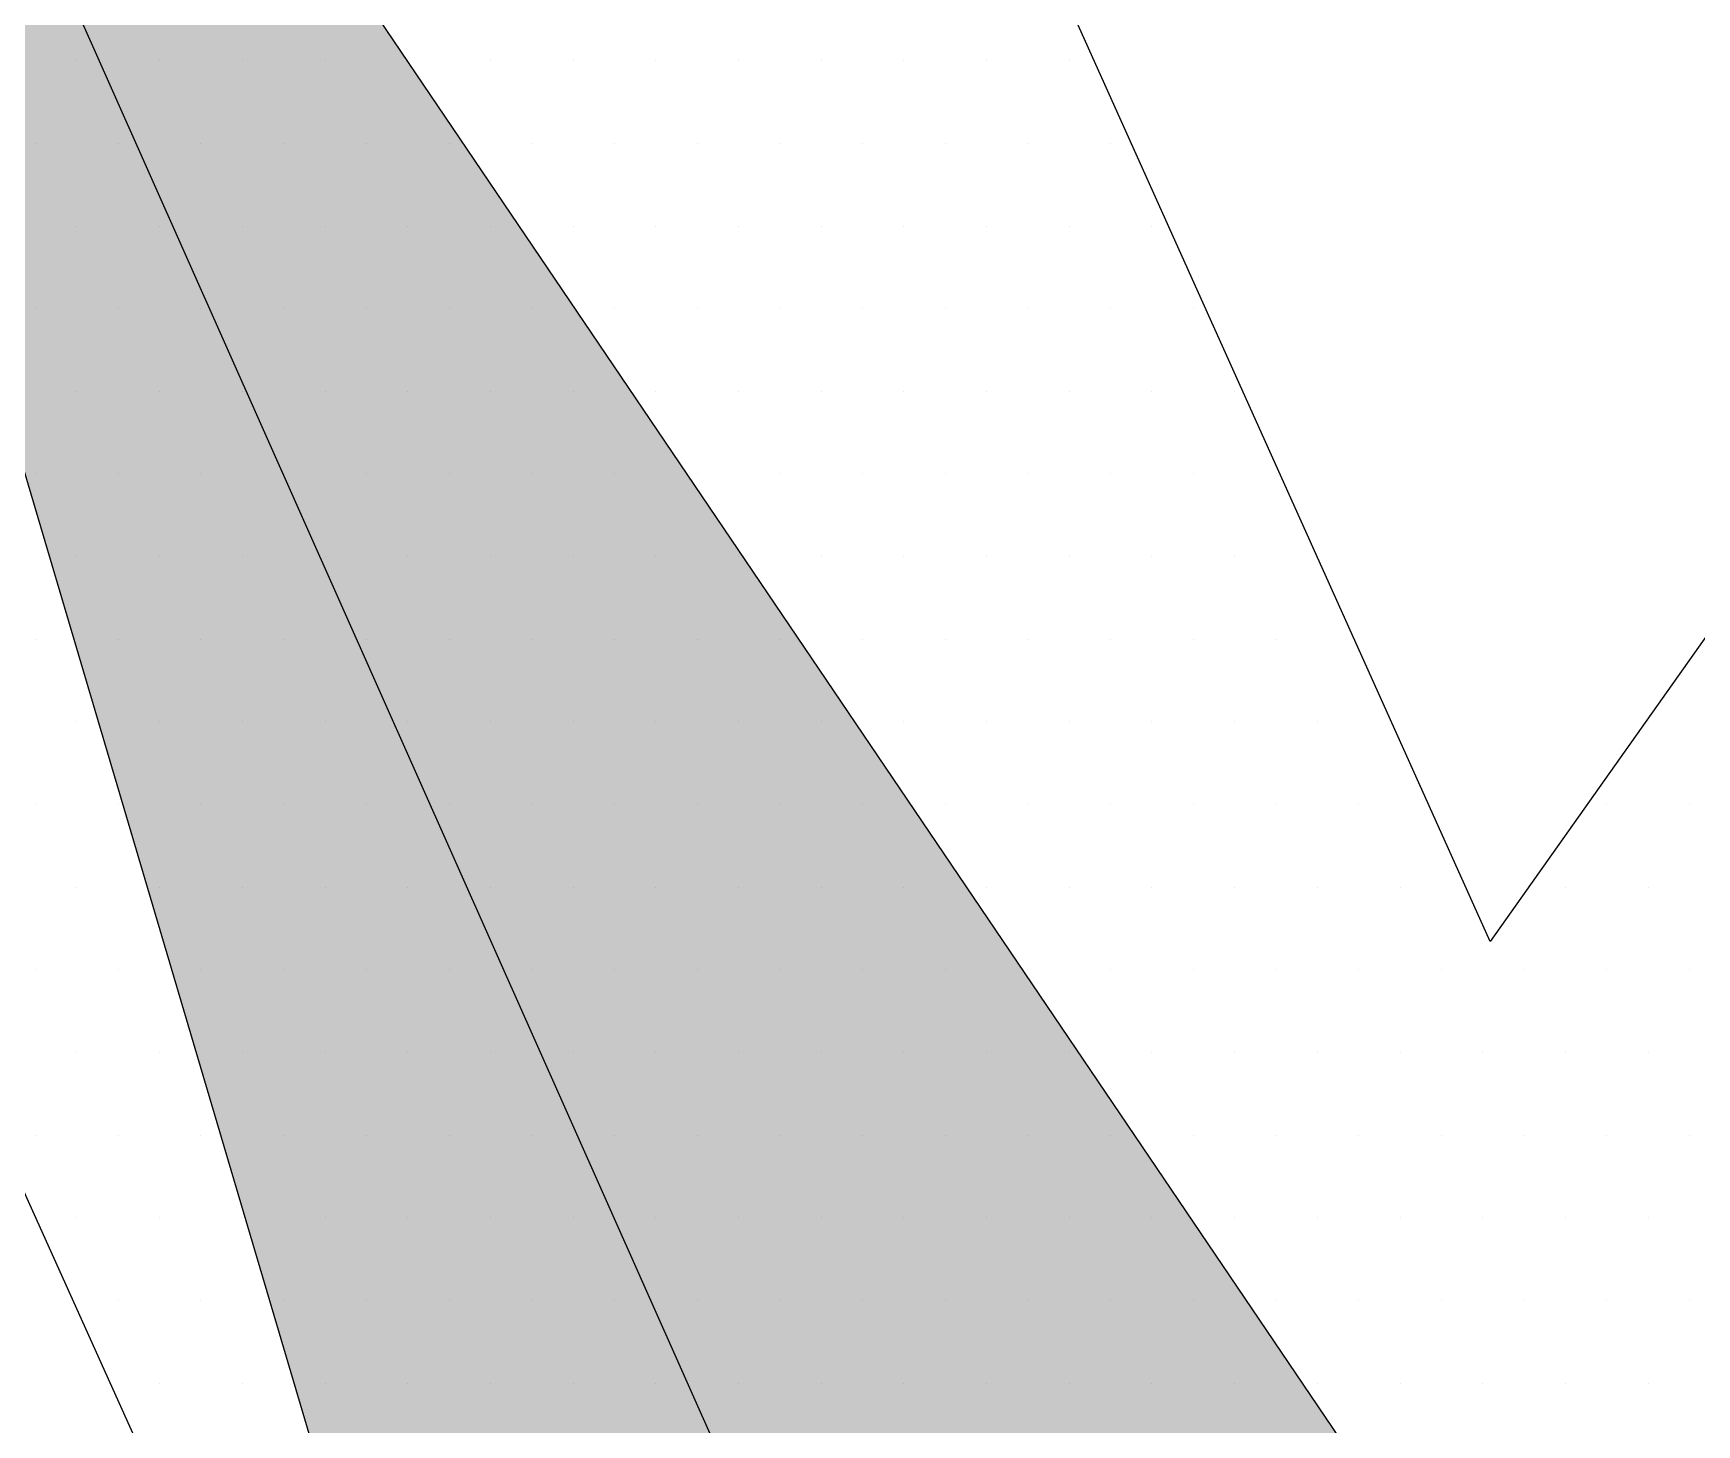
# Model space of a CAD drawing. Header units: millimetres. Extents: x -1573 to 210, y -360 to 557.
# Drawn here: x -497.685 to -496.578, y 30.167 to 31.093 of the extents above; entities that cross this region are included whole.
import ezdxf

# ---------------------------------------------------------------- set-up
doc = ezdxf.new("R2010")
doc.units = ezdxf.units.MM
doc.header["$LTSCALE"] = 2
doc.linetypes.add('CACHEX2', pattern=[0.75, 0.5, -0.25])
for name, color, linetype in [('CALQUE_7', 4, 'Continuous'), ('CARTOUCHE', 7, 'Continuous'), ('rosace', 7, 'Continuous')]:
    doc.layers.add(name, color=color, linetype=linetype)

# ---------------------------------------------------------------- blocks, each defined once
blk = doc.blocks.new('A$C715108E3')
at = {"layer": 'CALQUE_7', "color": 131}
for p, q in [((-13.0934, -0.3047), (-13.0934, -0.3047)), ((-13.0016, -0.3047), (-13.0016, -0.3047)), ((-12.9098, -0.3047), (-12.9098, -0.3047)), ((-12.8179, -0.3047), (-12.8179, -0.3047)), ((-12.7265, -0.3047), (-12.7265, -0.3047)), ((-12.6346, -0.3047), (-12.6346, -0.3047)), ((-12.5426, -0.3047), (-12.5426, -0.3047)), ((-12.4514, -0.3047), (-12.4514, -0.3047)), ((-12.3593, -0.3047), (-12.3593, -0.3047)), ((-12.2673, -0.3047), (-12.2673, -0.3047)), ((-12.176, -0.3047), (-12.176, -0.3047)), ((-12.0842, -0.3047), (-12.0842, -0.3047)), ((-11.9926, -0.3047), (-11.9926, -0.3047)), ((-13.1392, -0.3969), (-13.1392, -0.3969)), ((-13.0473, -0.3969), (-13.0473, -0.3969)), ((-12.9559, -0.3969), (-12.9559, -0.3969)), ((-12.864, -0.3969), (-12.864, -0.3969)), ((-12.7722, -0.3969), (-12.7722, -0.3969)), ((-12.6804, -0.3969), (-12.6804, -0.3969)), ((-12.5889, -0.3969), (-12.5889, -0.3969)), ((-12.4971, -0.3969), (-12.4971, -0.3969)), ((-12.4051, -0.3969), (-12.4051, -0.3969)), ((-12.3138, -0.3969), (-12.3138, -0.3969)), ((-12.2218, -0.3969), (-12.2218, -0.3969)), ((-12.1298, -0.3969), (-12.1298, -0.3969)), ((-12.0385, -0.3969), (-12.0385, -0.3969)), ((-11.9465, -0.3969), (-11.9465, -0.3969)), ((-13.0934, -0.4884), (-13.0934, -0.4884)), ((-13.0016, -0.4884), (-13.0016, -0.4884)), ((-12.9098, -0.4884), (-12.9098, -0.4884)), ((-12.8179, -0.4884), (-12.8179, -0.4884)), ((-12.7265, -0.4884), (-12.7265, -0.4884)), ((-12.6346, -0.4884), (-12.6346, -0.4884)), ((-12.5426, -0.4884), (-12.5426, -0.4884)), ((-12.4514, -0.4884), (-12.4514, -0.4884)), ((-12.3593, -0.4884), (-12.3593, -0.4884)), ((-12.2673, -0.4884), (-12.2673, -0.4884)), ((-12.176, -0.4884), (-12.176, -0.4884)), ((-12.0842, -0.4884), (-12.0842, -0.4884)), ((-11.9926, -0.4884), (-11.9926, -0.4884)), ((-11.9009, -0.4884), (-11.9009, -0.4884)), ((-13.1392, -0.5799), (-13.1392, -0.5799)), ((-13.0473, -0.5799), (-13.0473, -0.5799)), ((-12.9559, -0.5799), (-12.9559, -0.5799)), ((-12.864, -0.5799), (-12.864, -0.5799)), ((-12.7722, -0.5799), (-12.7722, -0.5799)), ((-12.6804, -0.5799), (-12.6804, -0.5799)), ((-12.5889, -0.5799), (-12.5889, -0.5799)), ((-12.4971, -0.5799), (-12.4971, -0.5799)), ((-12.4051, -0.5799), (-12.4051, -0.5799)), ((-12.3138, -0.5799), (-12.3138, -0.5799)), ((-12.2218, -0.5799), (-12.2218, -0.5799)), ((-12.1298, -0.5799), (-12.1298, -0.5799)), ((-12.0385, -0.5799), (-12.0385, -0.5799)), ((-11.9465, -0.5799), (-11.9465, -0.5799)), ((-11.8548, -0.5799), (-11.8548, -0.5799)), ((-13.0934, -0.6724), (-13.0934, -0.6724)), ((-13.0016, -0.6724), (-13.0016, -0.6724)), ((-12.9098, -0.6724), (-12.9098, -0.6724)), ((-12.8179, -0.6724), (-12.8179, -0.6724)), ((-12.7265, -0.6724), (-12.7265, -0.6724)), ((-12.6346, -0.6724), (-12.6346, -0.6724)), ((-12.5426, -0.6724), (-12.5426, -0.6724)), ((-12.4514, -0.6724), (-12.4514, -0.6724)), ((-12.3593, -0.6724), (-12.3593, -0.6724)), ((-12.2673, -0.6724), (-12.2673, -0.6724)), ((-12.176, -0.6724), (-12.176, -0.6724)), ((-12.0842, -0.6724), (-12.0842, -0.6724)), ((-11.9926, -0.6724), (-11.9926, -0.6724)), ((-11.9009, -0.6724), (-11.9009, -0.6724)), ((-11.8089, -0.6724), (-11.8089, -0.6724)), ((-13.1392, -0.7635), (-13.1392, -0.7635)), ((-13.0473, -0.7635), (-13.0473, -0.7635)), ((-12.9559, -0.7635), (-12.9559, -0.7635)), ((-12.864, -0.7635), (-12.864, -0.7635)), ((-12.7722, -0.7635), (-12.7722, -0.7635)), ((-12.6804, -0.7635), (-12.6804, -0.7635)), ((-12.5889, -0.7635), (-12.5889, -0.7635)), ((-12.4971, -0.7635), (-12.4971, -0.7635)), ((-12.4051, -0.7635), (-12.4051, -0.7635)), ((-12.3138, -0.7635), (-12.3138, -0.7635)), ((-12.2218, -0.7635), (-12.2218, -0.7635)), ((-12.1298, -0.7635), (-12.1298, -0.7635)), ((-12.0385, -0.7635), (-12.0385, -0.7635)), ((-11.9465, -0.7635), (-11.9465, -0.7635)), ((-11.8548, -0.7635), (-11.8548, -0.7635)), ((-11.7628, -0.7635), (-11.7628, -0.7635)), ((-13.0934, -0.855), (-13.0934, -0.855)), ((-13.0016, -0.855), (-13.0016, -0.855)), ((-12.9098, -0.855), (-12.9098, -0.855)), ((-12.8179, -0.855), (-12.8179, -0.855)), ((-12.7265, -0.855), (-12.7265, -0.855)), ((-12.6346, -0.855), (-12.6346, -0.855)), ((-12.5426, -0.855), (-12.5426, -0.855)), ((-12.4514, -0.855), (-12.4514, -0.855)), ((-12.3593, -0.855), (-12.3593, -0.855)), ((-12.2673, -0.855), (-12.2673, -0.855)), ((-12.176, -0.855), (-12.176, -0.855)), ((-12.0842, -0.855), (-12.0842, -0.855)), ((-11.9926, -0.855), (-11.9926, -0.855)), ((-11.9009, -0.855), (-11.9009, -0.855)), ((-11.8089, -0.855), (-11.8089, -0.855)), ((-13.1392, -0.9474), (-13.1392, -0.9474)), ((-13.0473, -0.9474), (-13.0473, -0.9474)), ((-12.9559, -0.9474), (-12.9559, -0.9474)), ((-12.864, -0.9474), (-12.864, -0.9474)), ((-12.7722, -0.9474), (-12.7722, -0.9474)), ((-12.6804, -0.9474), (-12.6804, -0.9474)), ((-12.5889, -0.9474), (-12.5889, -0.9474)), ((-12.4971, -0.9474), (-12.4971, -0.9474)), ((-12.4051, -0.9474), (-12.4051, -0.9474)), ((-12.3138, -0.9474), (-12.3138, -0.9474)), ((-12.2218, -0.9474), (-12.2218, -0.9474)), ((-12.1298, -0.9474), (-12.1298, -0.9474)), ((-12.0385, -0.9474), (-12.0385, -0.9474)), ((-11.9465, -0.9474), (-11.9465, -0.9474)), ((-11.8548, -0.9474), (-11.8548, -0.9474)), ((-11.7628, -0.9474), (-11.7628, -0.9474)), ((-13.0934, -1.0386), (-13.0934, -1.0386)), ((-13.0016, -1.0386), (-13.0016, -1.0386)), ((-12.9098, -1.0386), (-12.9098, -1.0386)), ((-12.8179, -1.0386), (-12.8179, -1.0386)), ((-12.7265, -1.0386), (-12.7265, -1.0386)), ((-12.6346, -1.0386), (-12.6346, -1.0386)), ((-12.5426, -1.0386), (-12.5426, -1.0386)), ((-12.4514, -1.0386), (-12.4514, -1.0386)), ((-12.3593, -1.0386), (-12.3593, -1.0386)), ((-12.2673, -1.0386), (-12.2673, -1.0386)), ((-12.176, -1.0386), (-12.176, -1.0386)), ((-12.0842, -1.0386), (-12.0842, -1.0386)), ((-11.9926, -1.0386), (-11.9926, -1.0386)), ((-11.9009, -1.0386), (-11.9009, -1.0386)), ((-11.8089, -1.0386), (-11.8089, -1.0386)), ((-11.7173, -1.0386), (-11.7173, -1.0386)), ((-11.3535, -1.0386), (-11.3535, -1.0386)), ((-11.3501, -1.0386), (-11.3501, -1.0386)), ((-13.1392, -1.1301), (-13.1392, -1.1301)), ((-13.0473, -1.1301), (-13.0473, -1.1301)), ((-12.9559, -1.1301), (-12.9559, -1.1301)), ((-12.864, -1.1301), (-12.864, -1.1301)), ((-12.7722, -1.1301), (-12.7722, -1.1301)), ((-12.6804, -1.1301), (-12.6804, -1.1301)), ((-12.5889, -1.1301), (-12.5889, -1.1301)), ((-12.4971, -1.1301), (-12.4971, -1.1301)), ((-12.4051, -1.1301), (-12.4051, -1.1301)), ((-12.3138, -1.1301), (-12.3138, -1.1301)), ((-12.2218, -1.1301), (-12.2218, -1.1301)), ((-12.1298, -1.1301), (-12.1298, -1.1301)), ((-12.0385, -1.1301), (-12.0385, -1.1301)), ((-11.9465, -1.1301), (-11.9465, -1.1301)), ((-11.8548, -1.1301), (-11.8548, -1.1301)), ((-11.7628, -1.1301), (-11.7628, -1.1301)), ((-11.6713, -1.1301), (-11.6713, -1.1301)), ((-11.418, -1.1301), (-11.418, -1.1301)), ((-11.3962, -1.1301), (-11.3962, -1.1301)), ((-11.3044, -1.1301), (-11.3044, -1.1301)), ((-13.0934, -1.2223), (-13.0934, -1.2223)), ((-13.0016, -1.2223), (-13.0016, -1.2223)), ((-12.9098, -1.2223), (-12.9098, -1.2223)), ((-12.8179, -1.2223), (-12.8179, -1.2223)), ((-12.7265, -1.2223), (-12.7265, -1.2223)), ((-12.6346, -1.2223), (-12.6346, -1.2223)), ((-12.5426, -1.2223), (-12.5426, -1.2223)), ((-12.4514, -1.2223), (-12.4514, -1.2223)), ((-12.3593, -1.2223), (-12.3593, -1.2223)), ((-12.2673, -1.2223), (-12.2673, -1.2223)), ((-12.176, -1.2223), (-12.176, -1.2223)), ((-12.0842, -1.2223), (-12.0842, -1.2223)), ((-11.9926, -1.2223), (-11.9926, -1.2223)), ((-11.9009, -1.2223), (-11.9009, -1.2223)), ((-11.8089, -1.2223), (-11.8089, -1.2223)), ((-11.7173, -1.2223), (-11.7173, -1.2223)), ((-11.6252, -1.2223), (-11.6252, -1.2223)), ((-11.4828, -1.2223), (-11.4828, -1.2223)), ((-11.442, -1.2223), (-11.442, -1.2223)), ((-11.3501, -1.2223), (-11.3501, -1.2223)), ((-13.1392, -1.3138), (-13.1392, -1.3138)), ((-13.0473, -1.3138), (-13.0473, -1.3138)), ((-12.9559, -1.3138), (-12.9559, -1.3138)), ((-12.864, -1.3138), (-12.864, -1.3138)), ((-12.7722, -1.3138), (-12.7722, -1.3138)), ((-12.6804, -1.3138), (-12.6804, -1.3138)), ((-12.5889, -1.3138), (-12.5889, -1.3138)), ((-12.4971, -1.3138), (-12.4971, -1.3138)), ((-12.4051, -1.3138), (-12.4051, -1.3138)), ((-12.3138, -1.3138), (-12.3138, -1.3138)), ((-12.2218, -1.3138), (-12.2218, -1.3138)), ((-12.1298, -1.3138), (-12.1298, -1.3138)), ((-12.0385, -1.3138), (-12.0385, -1.3138)), ((-11.9465, -1.3138), (-11.9465, -1.3138)), ((-11.8548, -1.3138), (-11.8548, -1.3138)), ((-11.7628, -1.3138), (-11.7628, -1.3138)), ((-11.6713, -1.3138), (-11.6713, -1.3138)), ((-11.5795, -1.3138), (-11.5795, -1.3138)), ((-11.4877, -1.3138), (-11.4877, -1.3138)), ((-11.3962, -1.3138), (-11.3962, -1.3138)), ((-11.3044, -1.3138), (-11.3044, -1.3138)), ((-13.0934, -1.4052), (-13.0934, -1.4052)), ((-13.0016, -1.4052), (-13.0016, -1.4052)), ((-12.9098, -1.4052), (-12.9098, -1.4052)), ((-12.8179, -1.4052), (-12.8179, -1.4052)), ((-12.7265, -1.4052), (-12.7265, -1.4052)), ((-12.6346, -1.4052), (-12.6346, -1.4052)), ((-12.5426, -1.4052), (-12.5426, -1.4052)), ((-12.4514, -1.4052), (-12.4514, -1.4052)), ((-12.3593, -1.4052), (-12.3593, -1.4052)), ((-12.2673, -1.4052), (-12.2673, -1.4052)), ((-12.176, -1.4052), (-12.176, -1.4052)), ((-12.0842, -1.4052), (-12.0842, -1.4052)), ((-11.9926, -1.4052), (-11.9926, -1.4052)), ((-11.9009, -1.4052), (-11.9009, -1.4052)), ((-11.8089, -1.4052), (-11.8089, -1.4052)), ((-11.7173, -1.4052), (-11.7173, -1.4052)), ((-11.6252, -1.4052), (-11.6252, -1.4052)), ((-11.534, -1.4052), (-11.534, -1.4052)), ((-11.442, -1.4052), (-11.442, -1.4052)), ((-11.3501, -1.4052), (-11.3501, -1.4052)), ((-13.1392, -1.4974), (-13.1392, -1.4974)), ((-13.0473, -1.4974), (-13.0473, -1.4974)), ((-12.9559, -1.4974), (-12.9559, -1.4974)), ((-12.864, -1.4974), (-12.864, -1.4974)), ((-12.7722, -1.4974), (-12.7722, -1.4974)), ((-12.6804, -1.4974), (-12.6804, -1.4974)), ((-12.5889, -1.4974), (-12.5889, -1.4974)), ((-12.4971, -1.4974), (-12.4971, -1.4974)), ((-12.4051, -1.4974), (-12.4051, -1.4974)), ((-12.3138, -1.4974), (-12.3138, -1.4974)), ((-12.2218, -1.4974), (-12.2218, -1.4974)), ((-12.1298, -1.4974), (-12.1298, -1.4974)), ((-12.0385, -1.4974), (-12.0385, -1.4974)), ((-11.9465, -1.4974), (-11.9465, -1.4974)), ((-11.8548, -1.4974), (-11.8548, -1.4974)), ((-11.7628, -1.4974), (-11.7628, -1.4974)), ((-11.6713, -1.4974), (-11.6713, -1.4974)), ((-11.5795, -1.4974), (-11.5795, -1.4974)), ((-11.4877, -1.4974), (-11.4877, -1.4974)), ((-11.3962, -1.4974), (-11.3962, -1.4974)), ((-11.3044, -1.4974), (-11.3044, -1.4974)), ((-13.1392, -1.5889), (-13.1392, -1.5889)), ((-13.0934, -1.5889), (-13.0934, -1.5889)), ((-13.0016, -1.5889), (-13.0016, -1.5889)), ((-12.9098, -1.5889), (-12.9098, -1.5889)), ((-12.8179, -1.5889), (-12.8179, -1.5889)), ((-12.7265, -1.5889), (-12.7265, -1.5889)), ((-12.6346, -1.5889), (-12.6346, -1.5889)), ((-12.5426, -1.5889), (-12.5426, -1.5889)), ((-12.4514, -1.5889), (-12.4514, -1.5889)), ((-12.3593, -1.5889), (-12.3593, -1.5889)), ((-12.2673, -1.5889), (-12.2673, -1.5889)), ((-12.176, -1.5889), (-12.176, -1.5889)), ((-12.0842, -1.5889), (-12.0842, -1.5889)), ((-11.9926, -1.5889), (-11.9926, -1.5889)), ((-11.9009, -1.5889), (-11.9009, -1.5889)), ((-11.8089, -1.5889), (-11.8089, -1.5889)), ((-11.7173, -1.5889), (-11.7173, -1.5889)), ((-11.6252, -1.5889), (-11.6252, -1.5889)), ((-11.534, -1.5889), (-11.534, -1.5889)), ((-11.442, -1.5889), (-11.442, -1.5889)), ((-11.3501, -1.5889), (-11.3501, -1.5889)), ((-13.0979, -1.6803), (-13.0979, -1.6803)), ((-13.0473, -1.6803), (-13.0473, -1.6803)), ((-12.9559, -1.6803), (-12.9559, -1.6803)), ((-12.864, -1.6803), (-12.864, -1.6803)), ((-12.7722, -1.6803), (-12.7722, -1.6803)), ((-12.6804, -1.6803), (-12.6804, -1.6803)), ((-12.5889, -1.6803), (-12.5889, -1.6803)), ((-12.4971, -1.6803), (-12.4971, -1.6803)), ((-12.4051, -1.6803), (-12.4051, -1.6803)), ((-12.3138, -1.6803), (-12.3138, -1.6803)), ((-12.2218, -1.6803), (-12.2218, -1.6803)), ((-12.1298, -1.6803), (-12.1298, -1.6803)), ((-12.0385, -1.6803), (-12.0385, -1.6803)), ((-11.9465, -1.6803), (-11.9465, -1.6803)), ((-11.8548, -1.6803), (-11.8548, -1.6803)), ((-11.7628, -1.6803), (-11.7628, -1.6803)), ((-11.6713, -1.6803), (-11.6713, -1.6803)), ((-11.5795, -1.6803), (-11.5795, -1.6803)), ((-11.4877, -1.6803), (-11.4877, -1.6803)), ((-11.3962, -1.6803), (-11.3962, -1.6803)), ((-11.3044, -1.6803), (-11.3044, -1.6803)), ((-13.0567, -1.7727), (-13.0567, -1.7727)), ((-13.0016, -1.7727), (-13.0016, -1.7727)), ((-12.9098, -1.7727), (-12.9098, -1.7727)), ((-12.8179, -1.7727), (-12.8179, -1.7727)), ((-12.7265, -1.7727), (-12.7265, -1.7727)), ((-12.6346, -1.7727), (-12.6346, -1.7727)), ((-12.5426, -1.7727), (-12.5426, -1.7727)), ((-12.4514, -1.7727), (-12.4514, -1.7727)), ((-12.3593, -1.7727), (-12.3593, -1.7727)), ((-12.2673, -1.7727), (-12.2673, -1.7727)), ((-12.176, -1.7727), (-12.176, -1.7727)), ((-12.0842, -1.7727), (-12.0842, -1.7727)), ((-11.9926, -1.7727), (-11.9926, -1.7727)), ((-11.9009, -1.7727), (-11.9009, -1.7727)), ((-11.8089, -1.7727), (-11.8089, -1.7727)), ((-11.7173, -1.7727), (-11.7173, -1.7727)), ((-11.6252, -1.7727), (-11.6252, -1.7727)), ((-11.534, -1.7727), (-11.534, -1.7727)), ((-11.442, -1.7727), (-11.442, -1.7727)), ((-11.3501, -1.7727), (-11.3501, -1.7727))]:
    blk.add_line(p, q, dxfattribs=at)
blk.add_lwpolyline([(-17.4242, -1.4573), (-18.4152, -2.5691), (-18.6566, -2.9311), (-18.705, -3.0278), (-11.9873, -3.7284), (-11.0696, -3.3901), (-10.6346, -2.9311), (-6.8859, 2.3168), (-8.5773, 2.3168), (-9.0123, 2.2688), (-11.5252, -1.2823), (-12.7091, 1.3505), (-13.4102, 1.1331), (-14.1349, 0.795), (-14.1589, 0.6743), (-12.951, -2.0066)], close=True, dxfattribs=at)
blk = doc.blocks.new('A$C581E6685')
at = {"layer": 'rosace'}
for color, points in [(142, [(-45.3965, 37.4846), (-39.5666, 28.8703), (-39.344, 28.5414), (-39.8519, 24.2064), (-36.9477, 25.4853), (-26.3566, 30.2032), (-36.1863, 24.0789), (-38.2746, 22.2236), (-38.1337, 21.2132), (-33.6363, 11.1845), (-39.5393, 21.4709), (-40.6525, 23.2405), (-42.0615, 23.3525), (-53.1072, 18.3767), (-43.3972, 24.4856), (-40.4756, 26.2259), (-40.684, 26.8894)]), (140, [(-45.3965, 37.4846), (-41.9745, 25.9278), (-41.7809, 23.8865), (-42.0615, 23.3525), (-44.9268, 21.9767), (-53.1072, 18.3767), (-40.8028, 21.6905), (-39.5666, 22.0268), (-38.2746, 22.2236), (-38.1337, 21.2132), (-33.6363, 11.1845), (-36.0802, 21.4612), (-37.3405, 24.3346), (-37.4251, 24.9804), (-36.9477, 25.4853), (-26.3566, 30.2032), (-37.8747, 26.8339), (-39.7286, 26.4119), (-40.3751, 26.6371), (-40.684, 26.8894)])]:
    blk.add_hatch(color=color, dxfattribs=at).paths.add_polyline_path(points)
at = {"layer": 'rosace', "color": 142}
blk.add_lwpolyline([(-45.3965, 37.4846), (-39.3434, 28.5414), (-39.8519, 24.2064), (-36.9477, 25.4853), (-26.3566, 30.2032), (-36.1857, 24.0789), (-38.2739, 22.2236), (-38.1337, 21.2132), (-33.6358, 11.1845), (-39.5393, 21.4709), (-40.6518, 23.2405), (-42.0615, 23.3525), (-53.1072, 18.3767), (-43.3964, 24.4856), (-40.4756, 26.2259), (-40.6836, 26.8894)], close=True, dxfattribs=at)
at = {"layer": 'rosace', "color": 140}
blk.add_lwpolyline([(-45.3965, 37.4846), (-41.9745, 25.9278), (-41.7804, 23.8865), (-42.0615, 23.3525), (-44.9268, 21.9767), (-53.1072, 18.3767), (-40.8028, 21.6905), (-39.5666, 22.0268), (-38.2739, 22.2236), (-38.1337, 21.2132), (-33.6358, 11.1845), (-36.0802, 21.4612), (-37.3405, 24.3346), (-37.4251, 24.9804), (-36.9477, 25.4853), (-26.3566, 30.2032), (-37.8741, 26.8339), (-39.7286, 26.4119), (-40.3748, 26.6371), (-40.6836, 26.8894)], close=True, dxfattribs=at)
at = {"layer": 'rosace', "color": 32, "linetype": 'CACHEX2', "ltscale": 1.5}
blk.add_ellipse((-38.0538, 23.8138), major_axis=(-19.0311, -3.534), ratio=0.590567, dxfattribs=at)
at = {"layer": 'rosace', "color": 32}
blk.add_ellipse((-37.6144, 23.8499), major_axis=(-13.5768, -4.2839), ratio=0.791971, dxfattribs=at)
at = {"layer": 'CARTOUCHE'}
blk.add_blockref('A$C715108E3', (-31.6739, 36.3189), dxfattribs=at)

msp = doc.modelspace()

# ---------------------------------------------------------------- linework, layer by layer
at = {"layer": 'CARTOUCHE'}
msp.add_rational_spline([(-508.0665, 33.7081), (-508.0665, 22.8169), (-508.0665, 11.9258), (-508.0665, 8.0858), (-504.2265, 8.0858), (-458.6872, 8.0858), (-413.148, 8.0858), (-409.308, 8.0858), (-409.308, 11.9258), (-409.308, 22.8169), (-409.308, 33.7081), (-409.308, 37.5481), (-413.148, 37.5481), (-458.6872, 37.5481), (-504.2265, 37.5481), (-508.0665, 37.5481), (-508.0665, 33.7081)], [1, 1, 1, 0.707106781187, 1, 1, 1, 0.707106781187, 1, 1, 1, 0.707106781187, 1, 1, 1, 0.707106781187, 1], degree=2, knots=[0, 0, 0, 1, 1, 2.570796, 2.570796, 3.570796, 3.570796, 5.141593, 5.141593, 6.141593, 6.141593, 7.712389, 7.712389, 8.712389, 8.712389, 10.283185, 10.283185, 10.283185], dxfattribs=at)

# ---------------------------------------------------------------- block references
at = {"layer": 'CARTOUCHE', "xscale": 0.6, "yscale": 0.6, "zscale": 0.6}
msp.add_blockref('A$C581E6685', (-470.7958, 9.4664), dxfattribs=at)

doc.saveas('drawing.dxf')
